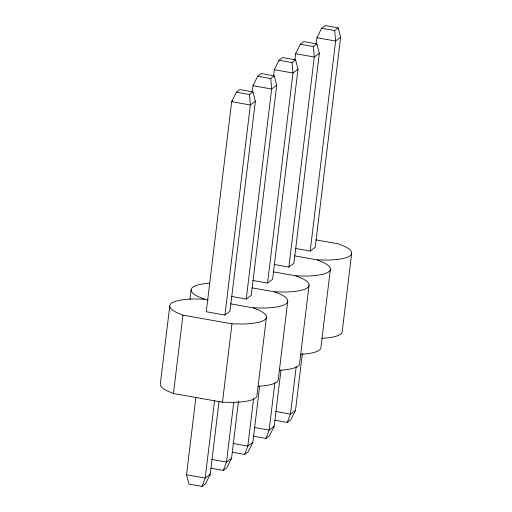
<?xml version="1.0" encoding="UTF-8"?>
<svg xmlns="http://www.w3.org/2000/svg" width="512" height="512" viewBox="0 0 512 512"><rect width="100%" height="100%" fill="white"/><g stroke="black" fill="none" stroke-linecap="round" stroke-linejoin="round"><path stroke-width="0.77" d="M169.773 305.939L160.288 384.314A48.672 11.2 6.9 0 0 166.72 390.694L173.453 393.517L222.483 402.214L232.723 402.4A48.672 11.2 6.9 0 0 256.966 395.424L266.451 317.05M173.453 393.517L182.938 315.142L176.205 312.32A48.672 11.2 6.9 0 1 194.01 298.963L204.256 299.149L208.147 299.84M189.939 299.45L191.085 289.952M219.04 401.504L210.234 474.278L205.542 483.757L202.016 486.4L188.947 484.083L186.528 474.746L195.91 397.222M214.579 400.531L205.197 478.061L202.016 486.4M224.928 315.04L250.342 104.998L249.44 94.528L252.96 91.885L255.379 101.222L229.965 311.264L224.928 315.04L206.259 311.731L231.674 101.683L236.371 92.211L239.898 89.568L252.96 91.885M252.224 92.032L252.992 85.696L257.683 76.218L261.21 73.574L274.278 75.891L276.698 85.229L251.277 295.27L246.24 299.046L231.462 296.429M222.483 402.214L231.968 323.84L242.208 324.032A48.672 11.2 6.9 0 0 260.013 310.675L253.28 307.846L230.637 303.834M233.792 401.946L226.515 462.067L223.334 470.406L211.034 468.224M246.24 299.046L271.661 89.005L270.752 78.541L274.278 75.891M273.542 76.045L274.31 69.702L279.002 60.23L282.528 57.581L295.597 59.904L298.01 69.235L272.595 279.277L267.558 283.059L252.781 280.435M223.334 470.406L226.854 467.763L231.552 458.291L238.445 401.331M253.574 398.611L247.834 446.074L244.646 454.419L232.352 452.237M267.558 283.059L292.979 73.018L292.07 62.547L295.597 59.904M294.854 60.051L295.622 53.709L300.32 44.237L303.84 41.594L316.909 43.91L319.328 53.248L293.907 263.29L288.877 267.066L274.093 264.442M244.646 454.419L248.173 451.77L252.864 442.298L259.661 386.131M274.893 382.618L269.146 430.086L265.965 438.426L252.896 436.109M288.877 267.066L314.291 57.024L313.389 46.554L316.909 43.91M316.173 44.058L316.941 37.722L321.632 28.243L325.158 25.6L338.227 27.917L340.646 37.254L315.226 247.296L310.189 251.072L295.411 248.454M287.763 301.056L278.278 379.43A48.672 11.2 6.9 0 1 258.125 386.266M265.965 438.426L269.491 435.782L274.182 426.304L280.979 370.138M296.205 366.63L290.464 414.093L287.283 422.432L274.982 420.25M310.189 251.072L335.61 41.03L334.701 30.56L338.227 27.917M309.082 285.069L299.597 363.443A48.672 11.2 6.9 0 1 279.443 370.272M287.283 422.432L290.803 419.789L295.501 410.317L302.394 353.357M330.4 269.075L320.915 347.45A48.672 11.2 6.9 0 1 300.755 354.285M351.712 253.082L342.227 331.456A48.672 11.2 6.9 0 1 322.074 338.291M232.934 100.742L231.674 101.683L250.342 104.998L255.379 101.222M276.698 85.229L271.661 89.005L252.992 85.696M298.01 69.235L292.979 73.018L274.31 69.702M319.328 53.248L314.291 57.024L295.622 53.709M340.646 37.254L335.61 41.03L316.941 37.722M210.234 474.278L205.197 478.061L186.528 474.746M231.552 458.291L226.515 462.067L211.738 459.443M252.864 442.298L247.834 446.074L233.05 443.456M274.182 426.304L269.146 430.086L254.368 427.462M295.501 410.317L290.464 414.093L275.686 411.469M294.586 255.859L317.229 259.872L327.475 260.064A48.672 11.2 6.9 0 0 345.28 246.707L338.547 243.885L315.898 239.866M273.267 271.846L295.91 275.866L306.157 276.051A48.672 11.2 6.9 0 0 323.962 262.701L317.229 259.872M251.955 287.84L274.598 291.859L284.845 292.045A48.672 11.2 6.9 0 0 302.643 278.688L295.91 275.866M253.28 307.846L263.526 308.038A48.672 11.2 6.9 0 0 281.331 294.682L274.598 291.859M321.632 28.243L334.701 30.56M300.32 44.237L313.389 46.554M279.002 60.23L292.07 62.547M257.683 76.218L270.752 78.541M236.371 92.211L249.44 94.528M182.938 315.142L231.968 323.84M204.256 299.149L197.523 296.326A48.672 11.2 6.9 0 1 209.677 283.213"/></g></svg>
